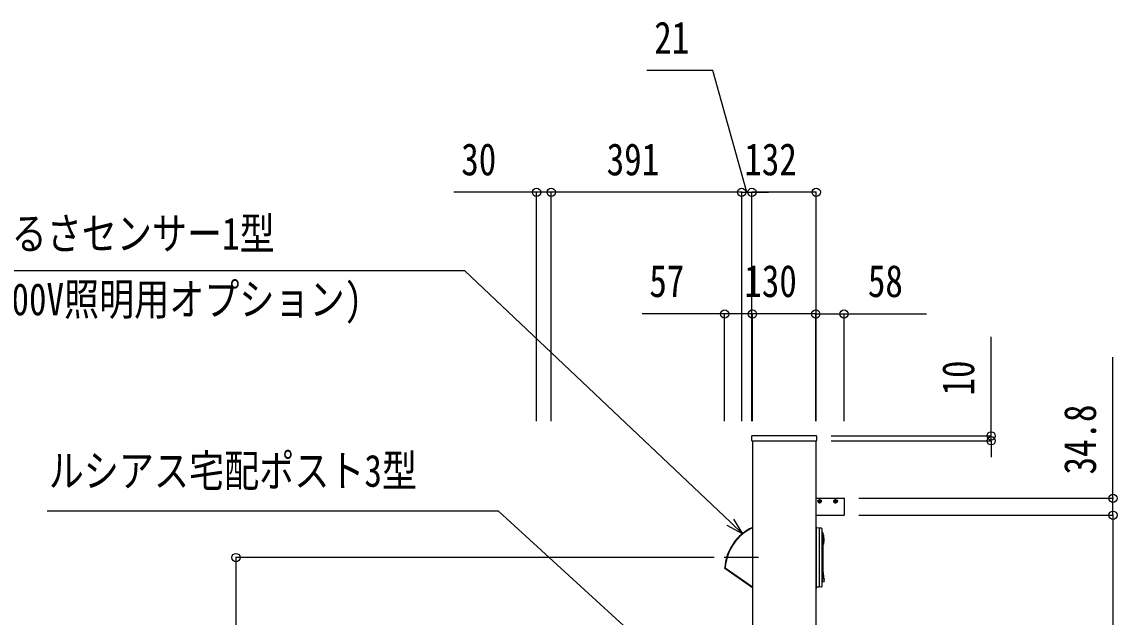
# Model space of a CAD drawing. Units: millimetres, scale not verified. Extents: x -8410 to 8410, y -5940 to 5940.
# Drawn here: x -5421 to -3173, y 468 to 1691 of the extents above; entities that cross this region are included whole.
import ezdxf
from ezdxf.enums import TextEntityAlignment as Align

# ---------------------------------------------------------------- set-up
doc = ezdxf.new("R2010")
doc.units = ezdxf.units.MM
doc.header["$LTSCALE"] = 30
for name, color, linetype in [('0-3_YKK_13', 4, 'Continuous'), ('0-4_YKK_A1', 4, 'Continuous'), ('0-5_YKK_D', 6, 'Continuous')]:
    doc.layers.add(name, color=color, linetype=linetype)
doc.styles.add('ＭＳ ゴシック', font='')
doc.styles.get('ＭＳ ゴシック').set_extended_font_data('MS Gothic')

msp = doc.modelspace()

# ---------------------------------------------------------------- linework, layer by layer
at = {"layer": '0-3_YKK_13'}
for p, q in [((-3922.6, 830.5), (-3922.6, 839.5)), ((-3921.6, 840.5), (-3790.6, 840.5)), ((-3789.6, 839.5), (-3789.6, 830.5)), ((-3790.6, 829.5), (-3921.6, 829.5)), ((-3791.1, 712.3), (-3733.6, 712.3)), ((-3787.15, 705.6), (-3778.85, 705.6)), ((-3785.05, 705.95), (-3785.05, 705.25)), ((-3785.05, 705.95), (-3783.85, 705.95)), ((-3785.05, 705.25), (-3783.85, 705.25)), ((-3783.35, 707.65), (-3782.65, 707.65)), ((-3783.35, 707.65), (-3783.35, 706.45)), ((-3783.35, 704.75), (-3783.35, 703.55)), ((-3783.35, 703.55), (-3782.65, 703.55)), ((-3783, 701.45), (-3783, 709.75)), ((-3782.65, 707.65), (-3782.65, 706.45)), ((-3782.65, 704.75), (-3782.65, 703.55)), ((-3782.15, 705.95), (-3780.95, 705.95)), ((-3782.15, 705.25), (-3780.95, 705.25)), ((-3780.95, 705.95), (-3780.95, 705.25)), ((-3754.55, 705.6), (-3746.25, 705.6)), ((-3752.45, 705.95), (-3752.45, 705.25)), ((-3752.45, 705.95), (-3751.25, 705.95)), ((-3752.45, 705.25), (-3751.25, 705.25)), ((-3750.75, 707.65), (-3750.05, 707.65)), ((-3750.75, 707.65), (-3750.75, 706.45)), ((-3750.75, 704.75), (-3750.75, 703.55)), ((-3750.75, 703.55), (-3750.05, 703.55)), ((-3750.4, 701.45), (-3750.4, 709.75)), ((-3750.05, 707.65), (-3750.05, 706.45)), ((-3750.05, 704.75), (-3750.05, 703.55)), ((-3749.55, 705.95), (-3748.35, 705.95)), ((-3749.55, 705.25), (-3748.35, 705.25)), ((-3748.35, 705.95), (-3748.35, 705.25)), ((-3732.6, 711.3), (-3732.6, 677.5)), ((-3733.6, 676.5), (-3791.1, 676.5)), ((-3791.1, 653.63), (-3790.73, 653.6)), ((-3789.59, 650.94), (-3789.59, 652.35)), ((-3789.59, 529.06), (-3789.59, 650.94)), ((-3784.08, 650.6), (-3789.59, 650.94)), ((-3784.08, 650.6), (-3784.08, 529.4)), ((-3779.48, 650.23), (-3784.08, 650.51)), ((-3778.07, 641.63), (-3778.07, 648.73)), ((-3777.05, 641.6), (-3778.07, 641.63)), ((-3778.07, 540.29), (-3778.07, 641.63)), ((-3776.61, 638.46), (-3775.52, 635.3)), ((-3776.57, 641.1), (-3776.57, 640.47)), ((-3776.8, 610.03), (-3776.77, 610.03)), ((-3776.8, 610.03), (-3776.57, 608.83)), ((-3776.61, 614.65), (-3775.52, 617.82)), ((-3776.57, 612.69), (-3776.57, 612.49)), ((-3776.57, 612.51), (-3776.57, 610.23)), ((-3776.57, 608.83), (-3776.57, 605.62)), ((-3908.6, 590), (-3978.85, 590)), ((-3776.78, 605.62), (-3776.78, 601.42)), ((-3776.78, 605.62), (-3776.57, 605.62)), ((-3776.78, 601.42), (-3776.57, 601.42)), ((-3776.57, 601.42), (-3776.57, 597.51)), ((-3776.57, 597.51), (-3776.57, 563.46)), ((-3977.64, 567.99), (-3921.1, 528.4)), ((-3977.09, 568.81), (-3977.37, 568.4)), ((-3977.09, 568.81), (-3921.1, 529.61)), ((-3776.57, 563.46), (-3776.57, 560.15)), ((-3778.07, 540.29), (-3775, 540.56)), ((-3778.07, 531.27), (-3778.07, 540.29)), ((-3777.18, 557.01), (-3777.23, 556.92)), ((-3777.18, 557.03), (-3777.18, 557.01)), ((-3777.04, 540.84), (-3777.05, 556.5)), ((-3776.7, 559.45), (-3776.45, 559.44)), ((-3776.57, 560.15), (-3776.57, 560.11)), ((-3775.97, 558.99), (-3775, 549.72)), ((-3774.83, 548.04), (-3775, 549.72)), ((-3774.57, 540.6), (-3775, 540.56)), ((-3774.83, 548.04), (-3774.88, 548.03)), ((-3774.88, 548.03), (-3774.44, 543.83)), ((-3774.66, 548.04), (-3774.83, 548.04)), ((-3774.44, 543.83), (-3774.39, 543.83)), ((-3774.41, 547.86), (-3774.01, 544.05)), ((-3774.39, 543.83), (-3774.26, 543.83)), ((-3774.39, 543.83), (-3774.12, 541.15)), ((-3791.1, 526.37), (-3790.73, 526.4)), ((-3784.08, 529.4), (-3789.59, 529.06)), ((-3789.59, 527.65), (-3789.59, 529.06)), ((-3779.48, 529.77), (-3784.08, 529.49))]:
    msp.add_line(p, q, dxfattribs=at)
for points in [[(-3921.1, 650.91), (-3926.41, 648.24), (-3933.39, 643.98), (-3940, 639.15), (-3946.19, 633.79), (-3951.91, 627.94), (-3957.12, 621.65), (-3961.81, 614.94), (-3965.92, 607.86), (-3969.43, 600.48), (-3972.32, 592.82), (-3974.57, 584.96), (-3976.16, 576.93), (-3977.09, 568.81)], [(-3776.57, 640.47), (-3776.58, 640.04), (-3776.61, 638.46)], [(-3776.57, 610.23), (-3776.57, 610.18), (-3776.61, 610.11), (-3776.66, 610.06), (-3776.74, 610.03), (-3776.77, 610.03)], [(-3776.62, 614.75), (-3776.6, 613.78), (-3776.58, 613.07), (-3776.57, 612.64)], [(-3978.07, 568.88), (-3978.02, 568.88), (-3977.09, 568.81)], [(-3977.37, 568.4), (-3977.48, 568.23), (-3977.57, 568.1), (-3977.63, 568.02), (-3977.64, 567.99)], [(-3776.57, 560.11), (-3776.7, 559.45), (-3776.85, 558.72), (-3777.18, 557.03)], [(-3776.45, 559.44), (-3776.29, 559.41), (-3776.16, 559.33), (-3776.05, 559.21), (-3775.98, 559.07), (-3775.97, 558.99)]]:
    msp.add_lwpolyline(points, dxfattribs=at)
for centre, radius in [((-3783, 705.6), 3.65), ((-3783, 705.6), 3.5), ((-3750.4, 705.6), 3.65), ((-3750.4, 705.6), 3.5)]:
    msp.add_circle(centre, radius, dxfattribs=at)
for centre, radius, start, end in [((-3921.6, 839.5), 1, 90, 180), ((-3790.6, 839.5), 1, 0, 90), ((-3921.6, 830.5), 1, 180, 270), ((-3790.6, 830.5), 1, 270, 0), ((-3783.85, 706.45), 0.5, 270, 0), ((-3783.85, 704.75), 0.5, 0, 90), ((-3782.15, 706.45), 0.5, 180, 270), ((-3782.15, 704.75), 0.5, 90, 180), ((-3751.25, 706.45), 0.5, 270, 0), ((-3751.25, 704.75), 0.5, 0, 90), ((-3749.55, 706.45), 0.5, 180, 270), ((-3749.55, 704.75), 0.5, 90, 180), ((-3733.6, 711.3), 1, 0, 90), ((-3733.6, 677.5), 1, 270, 0), ((-3878.32, 561.69), 100, 115.32847, 175.87927), ((-3790.84, 652.35), 1.25, 0.00719, 85.03402), ((-3779.57, 648.73), 1.5, 359.99809, 86.50314), ((-3777.07, 641.1), 0.5, 0.23671, 88.02417), ((-3291.67, 626.34), 485.09, 178.56804, 181.36942), ((-3046.88, 626.56), 728.69, 179.49988, 180.50012), ((-3046.88, 626.56), 728.69, 179.31284, 179.49988), ((-3784.76, 626.56), 11.2, 29.40372, 34.6134), ((-3784.76, 626.56), 11.2, 330.59628, 29.40372), ((-3784.76, 626.56), 11.2, 325.3866, 330.59628), ((-3046.88, 626.56), 728.69, 180.50012, 180.68716), ((-3878.32, 561.69), 100, 175.98344, 176.20478), ((-3977.07, 568.81), 1, 175.87927, 235), ((-3777.52, 540.82), 0.475, 276.26603, 2.89029), ((-3777.68, 556.48), 0.625, 1.59201, 44.27219), ((-3774.63, 547.81), 0.226, 11.26614, 97.10779), ((-3774.61, 541.1), 0.501, 274.99961, 5.88105), ((-3774.26, 544.07), 0.245, 268.73775, 354.48748), ((-3790.84, 527.65), 1.25, 274.96598, 359.99281), ((-3779.57, 531.27), 1.5, 273.49284, 0.01525)]:
    msp.add_arc(centre, radius, start, end, dxfattribs=at)
at = {"layer": '0-4_YKK_A1'}
for p, q in [((-3921.1, 829.5), (-3921.1, -623)), ((-3921.1, 829.5), (-3921.1, -623)), ((-3791.1, 829.5), (-3791.1, -623)), ((-3791.1, 829.5), (-3791.1, -623))]:
    msp.add_line(p, q, dxfattribs=at)
at = {"layer": '0-5_YKK_D'}
for p, q in [((-4364.1, 870.5), (-4364.1, 1341.5)), ((-4334.1, 870.5), (-4334.1, 1341.5)), ((-4334.1, 870.5), (-4334.1, 1341.5)), ((-3943.1, 1340.5), (-4334.1, 1340.5)), ((-3943.1, 1340.5), (-3977.1, 1340.5)), ((-3943.1, 870.5), (-3943.1, 1341.5)), ((-3943.1, 870.5), (-3943.1, 1341.5)), ((-3943.1, 1340.5), (-3922.1, 1340.5)), ((-3943.1, 1340.5), (-3922.1, 1340.5)), ((-3922.1, 870.5), (-3922.1, 1341.5)), ((-3922.1, 870.5), (-3922.1, 1341.5)), ((-3790.1, 1340.5), (-3922.1, 1340.5)), ((-3922.1, 1340.5), (-3888.1, 1340.5)), ((-3790.1, 870.5), (-3790.1, 1341.5)), ((-3978.1, 870.5), (-3978.1, 1091.5)), ((-3921.1, 870.5), (-3921.1, 1091.5)), ((-3921.1, 870.5), (-3921.1, 1091.5)), ((-3791.1, 1090.5), (-3921.1, 1090.5)), ((-3791.1, 870.5), (-3791.1, 1091.5)), ((-3791.1, 920), (-3791.1, 1091.5)), ((-3733.1, 870.5), (-3733.1, 1091.5)), ((-3431.1, 840), (-3431.1, 1043.6)), ((-3759.6, 840), (-3430.1, 840)), ((-3431.1, 830), (-3431.1, 840)), ((-3759.6, 830), (-3430.1, 830)), ((-3431.1, 830), (-3431.1, 796)), ((-3702.6, 711.8), (-3180.1, 711.8)), ((-3702.6, 677), (-3180.1, 677)), ((-3702.6, 677), (-3180.1, 677)), ((-3181.1, 677), (-3181.1, -660)), ((-3999.85, 590), (-4982.1, 590)), ((-4981.1, 590), (-4981.1, -660))]:
    msp.add_line(p, q, dxfattribs=at)
for points in [[(-3932.6, 1340.5), (-4002.03, 1590.5), (-4137.63, 1590.5)], [(-4334.1, 1340.5), (-4364.1, 1340.5), (-4533.7, 1340.5)], [(-3941.7, 639.05), (-3966.39, 662.43), (-4511.72, 1178.95), (-5529.26, 1178.95)], [(-3921.1, 1090.5), (-3978.1, 1090.5), (-4147.7, 1090.5)], [(-3791.1, 1090.5), (-3733.1, 1090.5), (-3563.5, 1090.5)], [(-3181.1, 677), (-3181.1, 711.8), (-3181.1, 1001.4)], [(-4152.32, 420), (-4177.4, 442.96), (-4442.52, 685.68), (-5368.41, 685.68)], [(-3960.12, 669.04), (-3941.7, 639.05), (-3972.65, 655.81)]]:
    msp.add_lwpolyline(points, dxfattribs=at)
for centre in [(-4364.1, 1340.5), (-4334.1, 1340.5), (-4334.1, 1340.5), (-3943.1, 1340.5), (-3943.1, 1340.5), (-3922.1, 1340.5), (-3922.1, 1340.5), (-3790.1, 1340.5), (-3978.1, 1090.5), (-3921.1, 1090.5), (-3921.1, 1090.5), (-3791.1, 1090.5), (-3791.1, 1090.5), (-3733.1, 1090.5), (-3431.1, 840), (-3431.1, 830), (-3181.1, 711.8), (-3181.1, 677), (-3181.1, 677), (-4981.1, 590)]:
    msp.add_circle(centre, 8.5, dxfattribs=at)

# ---------------------------------------------------------------- texts
at = {"layer": '0-5_YKK_D', "style": 'ＭＳ ゴシック', "width": 0.8}
for s, p in [('21', (-4122.63, 1605.5)), ('30', (-4518.7, 1355.5)), ('391', (-4220.2, 1355.5)), ('132', (-3937.7, 1355.5)), ('明るさセンサー1型', (-5513.63, 1203)), ('57', (-4132.7, 1105.5)), ('130', (-3937.7, 1105.5)), ('58', (-3684.1, 1105.5)), ('(100V照明用オプション)', (-5513.63, 1068)), ('ルシアス宅配ポスト3型', (-5365.46, 715.69))]:
    msp.add_text(s, height=65.98, dxfattribs=at).set_placement(p, align=Align.BOTTOM_LEFT)
for s, p in [('10', (-3446.1, 923)), ('34.8', (-3196.1, 760.8))]:
    msp.add_text(s, height=65.98, rotation=90, dxfattribs=at).set_placement(p, align=Align.BOTTOM_LEFT)

doc.saveas('drawing.dxf')
